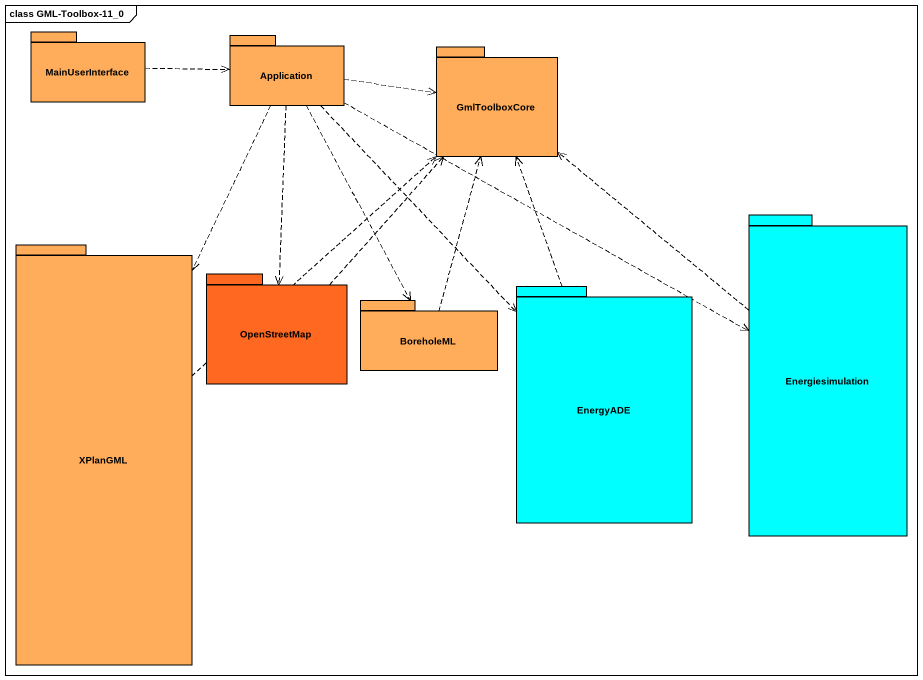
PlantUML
@startuml
mainframe class GML-Toolbox-11_0
package MainUserInterface #FFAD5B {
}
package Application #FFAD5B {
}
package GmlToolboxCore #FFAD5B {
}
package Energiesimulation #00FFFF {
}
package XPlanGML #FFAD5B {
}
package OpenStreetMap #FF6820 {
}
package BoreholeML #FFAD5B {
}
package EnergyADE #00FFFF {
}
MainUserInterface .right.> Application
Application .right.> GmlToolboxCore
Application .right.> Energiesimulation
Application ..> XPlanGML
Application ..> OpenStreetMap
Application ..> BoreholeML
Application ..> EnergyADE
Energiesimulation .up.> GmlToolboxCore
XPlanGML .up.> GmlToolboxCore
OpenStreetMap .up.> GmlToolboxCore
BoreholeML .up.> GmlToolboxCore
EnergyADE .up.> GmlToolboxCore
@enduml
